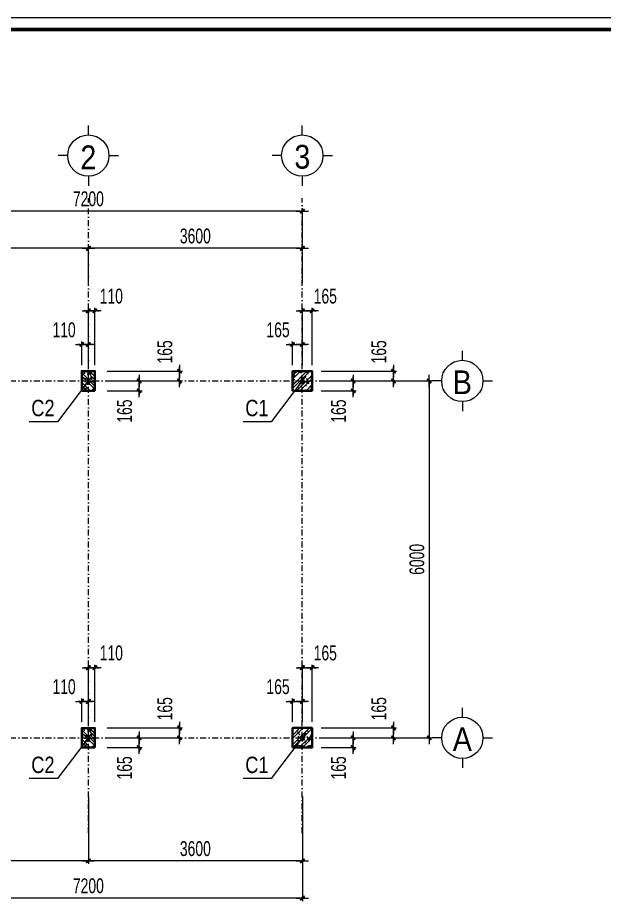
# Model space of a CAD drawing. Header units: millimetres. Extents: x -211129 to 461116, y -574633 to 115.
# Drawn here: x 54790 to 64663, y -546468 to -531691 of the extents above; entities that cross this region are included whole.
import ezdxf
from ezdxf.enums import TextEntityAlignment as Align

# ---------------------------------------------------------------- set-up
doc = ezdxf.new("R2010")
doc.units = ezdxf.units.MM
doc.header["$MEASUREMENT"] = 0
doc.header["$PDMODE"] = 32
doc.linetypes.add('DASHDOT', pattern=[1, 0.5, -0.25, 0, -0.25])
doc.linetypes.add('HIDDEN', pattern=[0.375, 0.25, -0.125])
doc.layers.get('Defpoints').update_dxf_attribs({"color": 1})
for name, color, linetype, lineweight in [('Khungten_LCDI', 7, 'Continuous', 5), ('LC Dim', 8, 'Continuous', 18), ('LC Hatch', 252, 'Continuous', 9), ('LC ISO', 153, 'Continuous', 13), ('LC MANH DUT', 35, 'HIDDEN', 5), ('LC Net dam2', 6, 'Continuous', 40), ('LC Net manh', 133, 'Continuous', 5), ('LC Net thay', 63, 'Continuous', 25), ('LC Net truc', 79, 'DASHDOT', 13), ('LC Text1', 3, 'Continuous', 20), ('LC Text2', 7, 'Continuous', 25)]:
    doc.layers.add(name, color=color, linetype=linetype, lineweight=lineweight)
doc.styles.add('1', font='vnsimli.shx', dxfattribs={"width": 0.6})
doc.styles.add('HOATBIF', font='hoatbif.shx', dxfattribs={"width": 0.7})
doc.styles.add('Khungten', font='VHAVAN.TTF', dxfattribs={"width": 0.9, "height": 5000})
doc.styles.add('LC 1', font='VHAVANB.TTF')
doc.styles.add('T2', font='VHARIAL.TTF', dxfattribs={"width": 0.8})
doc.styles.add('Title', font='VHBLACK.TTF', dxfattribs={"width": 0.8})
doc.dimstyles.new('1-100', dxfattribs={"dimscale": 100, "dimtxt": 2.5, "dimasz": 0.35, "dimexe": 0.5, "dimexo": 0, "dimgap": 0.8, "dimtad": 1, "dimdec": 0, "dimzin": 0, "dimdsep": 46, "dimtxsty": 'HOATBIF', "dimblk1": 'DOT', "dimblk2": 'DOT', "dimsah": 1, "dimcen": -1, "dimdle": 1, "dimclrd": 256, "dimclre": 256, "dimclrt": 4, "dimadec": 3, "dimazin": 2, "dimtfac": 0.333333, "dimtdec": 0, "dimtix": 1, "dimtmove": 2, "dimatfit": 3, "dimldrblk": 'DOT', "dimfxl": 1, "dimtvp": 0.833333, "dimtolj": 1, "dimtzin": 0, "dimarcsym": 0})
doc.dimstyles.new('1-100$7', dxfattribs={"dimtxt": 230, "dimasz": 300, "dimexe": 50, "dimexo": 300, "dimgap": 80, "dimtad": 1, "dimdec": 3, "dimzin": 12, "dimdsep": 46, "dimtxsty": '1', "dimblk1": 'ARCHTICK', "dimblk2": 'ARCHTICK', "dimsah": 1, "dimcen": 0.09, "dimdle": 160, "dimclrd": 6, "dimclre": 6, "dimclrt": 2, "dimadec": 3, "dimazin": 3, "dimtfac": 1, "dimtdec": 3, "dimtix": 1, "dimtmove": 2, "dimatfit": 3, "dimldrblk": 'DOTSMALL', "dimfxl": 1, "dimtolj": 1, "dimtzin": 15, "dimarcsym": 0})

# ---------------------------------------------------------------- blocks, each defined once
blk = doc.blocks.new('DOT')
at = {"layer": 'LC Dim'}
blk.add_line((-3, 0), (3, 0), dxfattribs=at)
at = {"layer": 'LC Dim', "color": 4}
blk.add_line((-1, -1), (1, 1), dxfattribs=at)
blk.add_lwpolyline([(0.5, 1), (-1, -0.5), (-0.5, -1), (1, 0.5)], close=True, dxfattribs=at)
blk = doc.blocks.new('*D906')
at = {"layer": 'Defpoints', "color": 0, "ltscale": 2, "transparency": 16777216}
for p in [(55981, -544790), (59581, -544790), (55981, -545871)]:
    blk.add_point(p, dxfattribs=at)
at = {"layer": 'LC Dim', "lineweight": -2, "ltscale": 2, "transparency": 16777216}
for p, q in [((55981, -544790), (55981, -545921)), ((59581, -544790), (59581, -545921)), ((59546, -545871), (56016, -545871))]:
    blk.add_line(p, q, dxfattribs=at)
at = {"layer": 'LC Dim', "lineweight": -2, "ltscale": 2, "transparency": 16777216, "xscale": 35, "yscale": 35, "zscale": 35, "rotation": 180}
blk.add_blockref('DOT', (55981, -545871), dxfattribs=at)
at = {"layer": 'LC Dim', "lineweight": -2, "ltscale": 2, "transparency": 16777216, "xscale": 35, "yscale": 35, "zscale": 35}
blk.add_blockref('DOT', (59581, -545871), dxfattribs=at)
at = {"layer": 'LC Dim', "color": 4, "ltscale": 2, "transparency": 16777216, "insert": (57781, -545666), "char_height": 250, "attachment_point": 5, "style": 'HOATBIF'}
blk.add_mtext('\\A1;3600', dxfattribs=at)
blk = doc.blocks.new('_Dot')
at = {"color": 0, "linetype": 'ByBlock', "lineweight": -2}
blk.add_line((-0.5, 0), (-1, 0), dxfattribs=at)
at = {"color": 0, "linetype": 'ByBlock', "const_width": 0.5}
blk.add_lwpolyline([(-0.25, 0, 1), (0.25, 0, 1)], format="xyb", close=True, dxfattribs=at)
blk = doc.blocks.new('*D907')
at = {"layer": 'Defpoints', "color": 0, "ltscale": 2, "transparency": 16777216}
for p in [(52381, -544790), (55981, -544790), (52381, -545871)]:
    blk.add_point(p, dxfattribs=at)
at = {"layer": 'LC Dim', "lineweight": -2, "ltscale": 2, "transparency": 16777216}
for p, q in [((52381, -544790), (52381, -545921)), ((55981, -544790), (55981, -545921)), ((55946, -545871), (52416, -545871))]:
    blk.add_line(p, q, dxfattribs=at)
at = {"layer": 'LC Dim', "lineweight": -2, "ltscale": 2, "transparency": 16777216, "xscale": 35, "yscale": 35, "zscale": 35, "rotation": 180}
blk.add_blockref('DOT', (52381, -545871), dxfattribs=at)
at = {"layer": 'LC Dim', "lineweight": -2, "ltscale": 2, "transparency": 16777216, "xscale": 35, "yscale": 35, "zscale": 35}
blk.add_blockref('DOT', (55981, -545871), dxfattribs=at)
at = {"layer": 'LC Dim', "color": 4, "ltscale": 2, "transparency": 16777216, "insert": (54181, -545666), "char_height": 250, "attachment_point": 5, "style": 'HOATBIF'}
blk.add_mtext('\\A1;3600', dxfattribs=at)
blk = doc.blocks.new('*D908')
at = {"layer": 'Defpoints', "color": 0, "ltscale": 2, "transparency": 16777216}
for p in [(52381, -544790), (59581, -544790), (52381, -546496)]:
    blk.add_point(p, dxfattribs=at)
at = {"layer": 'LC Dim', "lineweight": -2, "ltscale": 2, "transparency": 16777216}
for p, q in [((52381, -544790), (52381, -546546)), ((59581, -544790), (59581, -546546)), ((59546, -546496), (52416, -546496))]:
    blk.add_line(p, q, dxfattribs=at)
at = {"layer": 'LC Dim', "lineweight": -2, "ltscale": 2, "transparency": 16777216, "xscale": 35, "yscale": 35, "zscale": 35, "rotation": 180}
blk.add_blockref('DOT', (52381, -546496), dxfattribs=at)
at = {"layer": 'LC Dim', "lineweight": -2, "ltscale": 2, "transparency": 16777216, "xscale": 35, "yscale": 35, "zscale": 35}
blk.add_blockref('DOT', (59581, -546496), dxfattribs=at)
at = {"layer": 'LC Dim', "color": 4, "ltscale": 2, "transparency": 16777216, "insert": (55981, -546291), "char_height": 250, "attachment_point": 5, "style": 'HOATBIF'}
blk.add_mtext('\\A1;7200', dxfattribs=at)
blk = doc.blocks.new('*D909')
at = {"layer": 'Defpoints', "color": 0, "ltscale": 2, "transparency": 16777216}
for p in [(55981, -535570), (55981, -536158), (59581, -536158)]:
    blk.add_point(p, dxfattribs=at)
at = {"layer": 'LC Dim', "lineweight": -2, "ltscale": 2, "transparency": 16777216}
for p, q in [((55981, -536158), (55981, -535520)), ((59581, -536158), (59581, -535520)), ((59546, -535570), (56016, -535570))]:
    blk.add_line(p, q, dxfattribs=at)
at = {"layer": 'LC Dim', "lineweight": -2, "ltscale": 2, "transparency": 16777216, "xscale": 35, "yscale": 35, "zscale": 35, "rotation": 180}
blk.add_blockref('DOT', (55981, -535570), dxfattribs=at)
at = {"layer": 'LC Dim', "lineweight": -2, "ltscale": 2, "transparency": 16777216, "xscale": 35, "yscale": 35, "zscale": 35}
blk.add_blockref('DOT', (59581, -535570), dxfattribs=at)
at = {"layer": 'LC Dim', "color": 4, "ltscale": 2, "transparency": 16777216, "insert": (57781, -535365), "char_height": 250, "attachment_point": 5, "style": 'HOATBIF'}
blk.add_mtext('\\A1;3600', dxfattribs=at)
blk = doc.blocks.new('*D910')
at = {"layer": 'Defpoints', "color": 0, "ltscale": 2, "transparency": 16777216}
for p in [(52381, -535570), (52381, -536158), (55981, -536158)]:
    blk.add_point(p, dxfattribs=at)
at = {"layer": 'LC Dim', "lineweight": -2, "ltscale": 2, "transparency": 16777216}
for p, q in [((52381, -536158), (52381, -535520)), ((55981, -536158), (55981, -535520)), ((55946, -535570), (52416, -535570))]:
    blk.add_line(p, q, dxfattribs=at)
at = {"layer": 'LC Dim', "lineweight": -2, "ltscale": 2, "transparency": 16777216, "xscale": 35, "yscale": 35, "zscale": 35, "rotation": 180}
blk.add_blockref('DOT', (52381, -535570), dxfattribs=at)
at = {"layer": 'LC Dim', "lineweight": -2, "ltscale": 2, "transparency": 16777216, "xscale": 35, "yscale": 35, "zscale": 35}
blk.add_blockref('DOT', (55981, -535570), dxfattribs=at)
at = {"layer": 'LC Dim', "color": 4, "ltscale": 2, "transparency": 16777216, "insert": (54181, -535365), "char_height": 250, "attachment_point": 5, "style": 'HOATBIF'}
blk.add_mtext('\\A1;3600', dxfattribs=at)
blk = doc.blocks.new('*D911')
at = {"layer": 'Defpoints', "color": 0, "ltscale": 2, "transparency": 16777216}
for p in [(52381, -534945), (52381, -536158), (59581, -536158)]:
    blk.add_point(p, dxfattribs=at)
at = {"layer": 'LC Dim', "lineweight": -2, "ltscale": 2, "transparency": 16777216}
for p, q in [((52381, -536158), (52381, -534895)), ((59581, -536158), (59581, -534895)), ((59546, -534945), (52416, -534945))]:
    blk.add_line(p, q, dxfattribs=at)
at = {"layer": 'LC Dim', "lineweight": -2, "ltscale": 2, "transparency": 16777216, "xscale": 35, "yscale": 35, "zscale": 35, "rotation": 180}
blk.add_blockref('DOT', (52381, -534945), dxfattribs=at)
at = {"layer": 'LC Dim', "lineweight": -2, "ltscale": 2, "transparency": 16777216, "xscale": 35, "yscale": 35, "zscale": 35}
blk.add_blockref('DOT', (59581, -534945), dxfattribs=at)
at = {"layer": 'LC Dim', "color": 4, "ltscale": 2, "transparency": 16777216, "insert": (55981, -534740), "char_height": 250, "attachment_point": 5, "style": 'HOATBIF'}
blk.add_mtext('\\A1;7200', dxfattribs=at)
blk = doc.blocks.new('TTRUC')
at = {"layer": 'LC ISO'}
for p, q in [((0, 6.95), (0, 10.13)), ((-6.95, 0), (-10.13, 0)), ((6.95, 0), (10.13, 0)), ((0, -6.95), (0, -10.13))]:
    blk.add_line(p, q, dxfattribs=at)
at = {"layer": 'LC Net manh'}
blk.add_circle((0, 0), 6.95, dxfattribs=at)
blk = doc.blocks.new('*D912')
at = {"layer": 'Defpoints', "color": 0, "ltscale": 2, "transparency": 16777216}
for p in [(60771, -537801), (60771, -543801), (61714, -543801)]:
    blk.add_point(p, dxfattribs=at)
at = {"layer": 'LC Dim', "lineweight": -2, "ltscale": 2, "transparency": 16777216}
for p, q in [((60771, -537801), (61764, -537801)), ((61714, -537836), (61714, -543766)), ((60771, -543801), (61764, -543801))]:
    blk.add_line(p, q, dxfattribs=at)
at = {"layer": 'LC Dim', "lineweight": -2, "ltscale": 2, "transparency": 16777216, "xscale": 35, "yscale": 35, "zscale": 35}
for p, rotation in [((61714, -537801), 90), ((61714, -543801), 270)]:
    blk.add_blockref('DOT', p, dxfattribs=dict(at, rotation=rotation))
at = {"layer": 'LC Dim', "color": 4, "ltscale": 2, "transparency": 16777216, "insert": (61509, -540801), "char_height": 250, "attachment_point": 5, "rotation": 90, "style": 'HOATBIF'}
blk.add_mtext('\\A1;6000', dxfattribs=at)
blk = doc.blocks.new('kakaka')
at = {"layer": 'LC Hatch', "ltscale": 2}
h = blk.add_hatch(dxfattribs=at)
h.set_pattern_fill('BTCT', color=256, scale=20, angle=90)
h.set_pattern_definition([(140, (37650.13, -378709.94), (12.55043, 143.45204), [15, -165]), (85, (37650.13, -378709.94), (-150.43843, -27.75027), [12, -132]), (190.4514, (37651.18, -378697.99), (-137.88791, 115.70188), [12.74804, -140.22842]), (136.1842, (37610.13, -378709.94), (33.1038, 213.4482), [22.5, -247.5]), (186.6356, (37612.9, -378692.16), (-194.82357, 186.93254), [19.12206, -210.3426]), (81.1842, (37610.13, -378709.94), (-194.82372, 186.9324), [18, -198]), (111, (37620.13, -378689.94), (80.52378, 119.38141), [15, -165]), (56, (37620.13, -378689.94), (-145.03001, 48.66307), [12, -132]), (161.4514, (37626.85, -378680), (-64.5061, 168.04453), [12.74804, -140.22842]), (127.5, (37650.135, -378709.945), (-66.57877, 2.431971), [0, -130.4, 0, -134, 0, -132.5]), (97.5, (37650.135, -378709.945), (-78.882342, 52.613907), [0, -76.4, 0, -127.4, 0, -50.5]), (57.5, (37650.135, -378754.545), (4.510974, 106.764487), [0, -50, 0, -156, 0, -207]), (47.5, (37650.135, -378774.545), (-20.020996, 116.637234), [0, -65, 0, -103.6, 0, -147]), (135, (37650.135, -378709.945), (-53.03301, -53.03301), []), (135, (37650.135, -378674.59), (-53.03301, -53.03301), [])])
h.paths.add_polyline_path([(76247.6, -223824.4), (76247.6, -223604.4), (76027.6, -223604.4), (76027.6, -223824.4)])
at = {"layer": 'LC MANH DUT', "ltscale": 100}
blk.add_lwpolyline([(76247.6, -223824.4), (76247.6, -223604.4), (76027.6, -223604.4), (76027.6, -223824.4)], close=True, dxfattribs=at)
at = {"layer": 'LC Net dam2', "ltscale": 5}
blk.add_lwpolyline([(76247.6, -223824.4), (76247.6, -223604.4), (76027.6, -223604.4), (76027.6, -223824.4)], close=True, dxfattribs=at)
blk = doc.blocks.new('*D922')
at = {"layer": 'Defpoints', "color": 0, "ltscale": 2, "transparency": 16777216}
for p in [(59581, -537189), (59416, -537533), (59581, -537533)]:
    blk.add_point(p, dxfattribs=at)
at = {"layer": 'LC Dim', "lineweight": -2, "ltscale": 2, "transparency": 16777216}
for p, q in [((59416, -537533), (59416, -537139)), ((59581, -537533), (59581, -537139)), ((59381, -537189), (59346, -537189)), ((59416, -537189), (59581, -537189)), ((59616, -537189), (59651, -537189))]:
    blk.add_line(p, q, dxfattribs=at)
at = {"layer": 'LC Dim', "lineweight": -2, "ltscale": 2, "transparency": 16777216, "xscale": 35, "yscale": 35, "zscale": 35}
blk.add_blockref('DOT', (59416, -537189), dxfattribs=at)
at = {"layer": 'LC Dim', "lineweight": -2, "ltscale": 2, "transparency": 16777216, "xscale": 35, "yscale": 35, "zscale": 35, "rotation": 180}
blk.add_blockref('DOT', (59581, -537189), dxfattribs=at)
at = {"layer": 'LC Dim', "color": 4, "ltscale": 2, "transparency": 16777216, "insert": (59172, -536943), "char_height": 250, "attachment_point": 5, "style": 'HOATBIF'}
blk.add_mtext('\\A1;165', dxfattribs=at)
blk = doc.blocks.new('*D923')
at = {"layer": 'Defpoints', "color": 0, "ltscale": 2, "transparency": 16777216}
for p in [(59746, -536622), (59581, -537533), (59746, -537533)]:
    blk.add_point(p, dxfattribs=at)
at = {"layer": 'LC Dim', "lineweight": -2, "ltscale": 2, "transparency": 16777216}
for p, q in [((59546, -536622), (59511, -536622)), ((59581, -537533), (59581, -536572)), ((59581, -536622), (59746, -536622)), ((59746, -537533), (59746, -536572)), ((59781, -536622), (59816, -536622))]:
    blk.add_line(p, q, dxfattribs=at)
at = {"layer": 'LC Dim', "lineweight": -2, "ltscale": 2, "transparency": 16777216, "xscale": 35, "yscale": 35, "zscale": 35}
blk.add_blockref('DOT', (59581, -536622), dxfattribs=at)
at = {"layer": 'LC Dim', "lineweight": -2, "ltscale": 2, "transparency": 16777216, "xscale": 35, "yscale": 35, "zscale": 35, "rotation": 180}
blk.add_blockref('DOT', (59746, -536622), dxfattribs=at)
at = {"layer": 'LC Dim', "color": 4, "ltscale": 2, "transparency": 16777216, "insert": (59967, -536376), "char_height": 250, "attachment_point": 5, "style": 'HOATBIF'}
blk.add_mtext('\\A1;165', dxfattribs=at)
blk = doc.blocks.new('*D924')
at = {"layer": 'Defpoints', "color": 0, "ltscale": 2, "transparency": 16777216}
for p in [(59898, -537801), (60437, -537801), (59898, -537966)]:
    blk.add_point(p, dxfattribs=at)
at = {"layer": 'LC Dim', "lineweight": -2, "ltscale": 2, "transparency": 16777216}
for p, q in [((60437, -537766), (60437, -537731)), ((59898, -537801), (60487, -537801)), ((60437, -537966), (60437, -537801)), ((59898, -537966), (60487, -537966)), ((60437, -538001), (60437, -538036))]:
    blk.add_line(p, q, dxfattribs=at)
at = {"layer": 'LC Dim', "lineweight": -2, "ltscale": 2, "transparency": 16777216, "xscale": 35, "yscale": 35, "zscale": 35}
for p, rotation in [((60437, -537801), 270), ((60437, -537966), 90)]:
    blk.add_blockref('DOT', p, dxfattribs=dict(at, rotation=rotation))
at = {"layer": 'LC Dim', "color": 4, "ltscale": 2, "transparency": 16777216, "insert": (60191, -538308), "char_height": 250, "attachment_point": 5, "rotation": 90, "style": 'HOATBIF'}
blk.add_mtext('\\A1;165', dxfattribs=at)
blk = doc.blocks.new('*D925')
at = {"layer": 'Defpoints', "color": 0, "ltscale": 2, "transparency": 16777216}
for p in [(59898, -537636), (61115, -537636), (59898, -537801)]:
    blk.add_point(p, dxfattribs=at)
at = {"layer": 'LC Dim', "lineweight": -2, "ltscale": 2, "transparency": 16777216}
for p, q in [((61115, -537601), (61115, -537566)), ((59898, -537636), (61165, -537636)), ((61115, -537801), (61115, -537636)), ((59898, -537801), (61165, -537801)), ((61115, -537836), (61115, -537871))]:
    blk.add_line(p, q, dxfattribs=at)
at = {"layer": 'LC Dim', "lineweight": -2, "ltscale": 2, "transparency": 16777216, "xscale": 35, "yscale": 35, "zscale": 35}
for p, rotation in [((61115, -537636), 270), ((61115, -537801), 90)]:
    blk.add_blockref('DOT', p, dxfattribs=dict(at, rotation=rotation))
at = {"layer": 'LC Dim', "color": 4, "ltscale": 2, "transparency": 16777216, "insert": (60869, -537313), "char_height": 250, "attachment_point": 5, "rotation": 90, "style": 'HOATBIF'}
blk.add_mtext('\\A1;165', dxfattribs=at)
blk = doc.blocks.new('*D926')
at = {"layer": 'Defpoints', "color": 0, "ltscale": 2, "transparency": 16777216}
for p in [(59581, -543189), (59416, -543533), (59581, -543533)]:
    blk.add_point(p, dxfattribs=at)
at = {"layer": 'LC Dim', "lineweight": -2, "ltscale": 2, "transparency": 16777216}
for p, q in [((59381, -543189), (59346, -543189)), ((59416, -543533), (59416, -543139)), ((59416, -543189), (59581, -543189)), ((59581, -543533), (59581, -543139)), ((59616, -543189), (59651, -543189))]:
    blk.add_line(p, q, dxfattribs=at)
at = {"layer": 'LC Dim', "lineweight": -2, "ltscale": 2, "transparency": 16777216, "xscale": 35, "yscale": 35, "zscale": 35}
blk.add_blockref('DOT', (59416, -543189), dxfattribs=at)
at = {"layer": 'LC Dim', "lineweight": -2, "ltscale": 2, "transparency": 16777216, "xscale": 35, "yscale": 35, "zscale": 35, "rotation": 180}
blk.add_blockref('DOT', (59581, -543189), dxfattribs=at)
at = {"layer": 'LC Dim', "color": 4, "ltscale": 2, "transparency": 16777216, "insert": (59172, -542943), "char_height": 250, "attachment_point": 5, "style": 'HOATBIF'}
blk.add_mtext('\\A1;165', dxfattribs=at)
blk = doc.blocks.new('*D927')
at = {"layer": 'Defpoints', "color": 0, "ltscale": 2, "transparency": 16777216}
for p in [(59746, -542622), (59581, -543533), (59746, -543533)]:
    blk.add_point(p, dxfattribs=at)
at = {"layer": 'LC Dim', "lineweight": -2, "ltscale": 2, "transparency": 16777216}
for p, q in [((59581, -543533), (59581, -542572)), ((59746, -543533), (59746, -542572)), ((59546, -542622), (59511, -542622)), ((59581, -542622), (59746, -542622)), ((59781, -542622), (59816, -542622))]:
    blk.add_line(p, q, dxfattribs=at)
at = {"layer": 'LC Dim', "lineweight": -2, "ltscale": 2, "transparency": 16777216, "xscale": 35, "yscale": 35, "zscale": 35}
blk.add_blockref('DOT', (59581, -542622), dxfattribs=at)
at = {"layer": 'LC Dim', "lineweight": -2, "ltscale": 2, "transparency": 16777216, "xscale": 35, "yscale": 35, "zscale": 35, "rotation": 180}
blk.add_blockref('DOT', (59746, -542622), dxfattribs=at)
at = {"layer": 'LC Dim', "color": 4, "ltscale": 2, "transparency": 16777216, "insert": (59967, -542376), "char_height": 250, "attachment_point": 5, "style": 'HOATBIF'}
blk.add_mtext('\\A1;165', dxfattribs=at)
blk = doc.blocks.new('*D928')
at = {"layer": 'Defpoints', "color": 0, "ltscale": 2, "transparency": 16777216}
for p in [(59898, -543801), (60437, -543801), (59898, -543966)]:
    blk.add_point(p, dxfattribs=at)
at = {"layer": 'LC Dim', "lineweight": -2, "ltscale": 2, "transparency": 16777216}
for p, q in [((60437, -543766), (60437, -543731)), ((59898, -543801), (60487, -543801)), ((60437, -543966), (60437, -543801)), ((59898, -543966), (60487, -543966)), ((60437, -544001), (60437, -544036))]:
    blk.add_line(p, q, dxfattribs=at)
at = {"layer": 'LC Dim', "lineweight": -2, "ltscale": 2, "transparency": 16777216, "xscale": 35, "yscale": 35, "zscale": 35}
for p, rotation in [((60437, -543801), 270), ((60437, -543966), 90)]:
    blk.add_blockref('DOT', p, dxfattribs=dict(at, rotation=rotation))
at = {"layer": 'LC Dim', "color": 4, "ltscale": 2, "transparency": 16777216, "insert": (60191, -544308), "char_height": 250, "attachment_point": 5, "rotation": 90, "style": 'HOATBIF'}
blk.add_mtext('\\A1;165', dxfattribs=at)
blk = doc.blocks.new('*D929')
at = {"layer": 'Defpoints', "color": 0, "ltscale": 2, "transparency": 16777216}
for p in [(59898, -543636), (61115, -543636), (59898, -543801)]:
    blk.add_point(p, dxfattribs=at)
at = {"layer": 'LC Dim', "lineweight": -2, "ltscale": 2, "transparency": 16777216}
for p, q in [((59898, -543636), (61165, -543636)), ((61115, -543601), (61115, -543566)), ((61115, -543801), (61115, -543636)), ((59898, -543801), (61165, -543801)), ((61115, -543836), (61115, -543871))]:
    blk.add_line(p, q, dxfattribs=at)
at = {"layer": 'LC Dim', "lineweight": -2, "ltscale": 2, "transparency": 16777216, "xscale": 35, "yscale": 35, "zscale": 35}
for p, rotation in [((61115, -543636), 270), ((61115, -543801), 90)]:
    blk.add_blockref('DOT', p, dxfattribs=dict(at, rotation=rotation))
at = {"layer": 'LC Dim', "color": 4, "ltscale": 2, "transparency": 16777216, "insert": (60869, -543313), "char_height": 250, "attachment_point": 5, "rotation": 90, "style": 'HOATBIF'}
blk.add_mtext('\\A1;165', dxfattribs=at)
blk = doc.blocks.new('*D930')
at = {"layer": 'Defpoints', "color": 0, "ltscale": 2, "transparency": 16777216}
for p in [(55981, -537189), (55871, -537533), (55981, -537533)]:
    blk.add_point(p, dxfattribs=at)
at = {"layer": 'LC Dim', "lineweight": -2, "ltscale": 2, "transparency": 16777216}
for p, q in [((55871, -537533), (55871, -537139)), ((55981, -537533), (55981, -537139)), ((55836, -537189), (55801, -537189)), ((55871, -537189), (55981, -537189)), ((56016, -537189), (56051, -537189))]:
    blk.add_line(p, q, dxfattribs=at)
at = {"layer": 'LC Dim', "lineweight": -2, "ltscale": 2, "transparency": 16777216, "xscale": 35, "yscale": 35, "zscale": 35}
blk.add_blockref('DOT', (55871, -537189), dxfattribs=at)
at = {"layer": 'LC Dim', "lineweight": -2, "ltscale": 2, "transparency": 16777216, "xscale": 35, "yscale": 35, "zscale": 35, "rotation": 180}
blk.add_blockref('DOT', (55981, -537189), dxfattribs=at)
at = {"layer": 'LC Dim', "color": 4, "ltscale": 2, "transparency": 16777216, "insert": (55572, -536943), "char_height": 250, "attachment_point": 5, "style": 'HOATBIF'}
blk.add_mtext('\\A1;110', dxfattribs=at)
blk = doc.blocks.new('*D931')
at = {"layer": 'Defpoints', "color": 0, "ltscale": 2, "transparency": 16777216}
for p in [(56091, -536622), (55981, -537533), (56091, -537533)]:
    blk.add_point(p, dxfattribs=at)
at = {"layer": 'LC Dim', "lineweight": -2, "ltscale": 2, "transparency": 16777216}
for p, q in [((55946, -536622), (55911, -536622)), ((55981, -537533), (55981, -536572)), ((55981, -536622), (56091, -536622)), ((56091, -537533), (56091, -536572)), ((56126, -536622), (56161, -536622))]:
    blk.add_line(p, q, dxfattribs=at)
at = {"layer": 'LC Dim', "lineweight": -2, "ltscale": 2, "transparency": 16777216, "xscale": 35, "yscale": 35, "zscale": 35}
blk.add_blockref('DOT', (55981, -536622), dxfattribs=at)
at = {"layer": 'LC Dim', "lineweight": -2, "ltscale": 2, "transparency": 16777216, "xscale": 35, "yscale": 35, "zscale": 35, "rotation": 180}
blk.add_blockref('DOT', (56091, -536622), dxfattribs=at)
at = {"layer": 'LC Dim', "color": 4, "ltscale": 2, "transparency": 16777216, "insert": (56367, -536376), "char_height": 250, "attachment_point": 5, "style": 'HOATBIF'}
blk.add_mtext('\\A1;110', dxfattribs=at)
blk = doc.blocks.new('*D932')
at = {"layer": 'Defpoints', "color": 0, "ltscale": 2, "transparency": 16777216}
for p in [(56298, -537801), (56837, -537801), (56298, -537966)]:
    blk.add_point(p, dxfattribs=at)
at = {"layer": 'LC Dim', "lineweight": -2, "ltscale": 2, "transparency": 16777216}
for p, q in [((56837, -537766), (56837, -537731)), ((56298, -537801), (56887, -537801)), ((56837, -537966), (56837, -537801)), ((56298, -537966), (56887, -537966)), ((56837, -538001), (56837, -538036))]:
    blk.add_line(p, q, dxfattribs=at)
at = {"layer": 'LC Dim', "lineweight": -2, "ltscale": 2, "transparency": 16777216, "xscale": 35, "yscale": 35, "zscale": 35}
for p, rotation in [((56837, -537801), 270), ((56837, -537966), 90)]:
    blk.add_blockref('DOT', p, dxfattribs=dict(at, rotation=rotation))
at = {"layer": 'LC Dim', "color": 4, "ltscale": 2, "transparency": 16777216, "insert": (56591, -538308), "char_height": 250, "attachment_point": 5, "rotation": 90, "style": 'HOATBIF'}
blk.add_mtext('\\A1;165', dxfattribs=at)
blk = doc.blocks.new('*D933')
at = {"layer": 'Defpoints', "color": 0, "ltscale": 2, "transparency": 16777216}
for p in [(56298, -537636), (57515, -537636), (56298, -537801)]:
    blk.add_point(p, dxfattribs=at)
at = {"layer": 'LC Dim', "lineweight": -2, "ltscale": 2, "transparency": 16777216}
for p, q in [((57515, -537601), (57515, -537566)), ((56298, -537636), (57565, -537636)), ((57515, -537801), (57515, -537636)), ((56298, -537801), (57565, -537801)), ((57515, -537836), (57515, -537871))]:
    blk.add_line(p, q, dxfattribs=at)
at = {"layer": 'LC Dim', "lineweight": -2, "ltscale": 2, "transparency": 16777216, "xscale": 35, "yscale": 35, "zscale": 35}
for p, rotation in [((57515, -537636), 270), ((57515, -537801), 90)]:
    blk.add_blockref('DOT', p, dxfattribs=dict(at, rotation=rotation))
at = {"layer": 'LC Dim', "color": 4, "ltscale": 2, "transparency": 16777216, "insert": (57269, -537313), "char_height": 250, "attachment_point": 5, "rotation": 90, "style": 'HOATBIF'}
blk.add_mtext('\\A1;165', dxfattribs=at)
blk = doc.blocks.new('*D934')
at = {"layer": 'Defpoints', "color": 0, "ltscale": 2, "transparency": 16777216}
for p in [(55981, -543189), (55871, -543533), (55981, -543533)]:
    blk.add_point(p, dxfattribs=at)
at = {"layer": 'LC Dim', "lineweight": -2, "ltscale": 2, "transparency": 16777216}
for p, q in [((55836, -543189), (55801, -543189)), ((55871, -543533), (55871, -543139)), ((55871, -543189), (55981, -543189)), ((55981, -543533), (55981, -543139)), ((56016, -543189), (56051, -543189))]:
    blk.add_line(p, q, dxfattribs=at)
at = {"layer": 'LC Dim', "lineweight": -2, "ltscale": 2, "transparency": 16777216, "xscale": 35, "yscale": 35, "zscale": 35}
blk.add_blockref('DOT', (55871, -543189), dxfattribs=at)
at = {"layer": 'LC Dim', "lineweight": -2, "ltscale": 2, "transparency": 16777216, "xscale": 35, "yscale": 35, "zscale": 35, "rotation": 180}
blk.add_blockref('DOT', (55981, -543189), dxfattribs=at)
at = {"layer": 'LC Dim', "color": 4, "ltscale": 2, "transparency": 16777216, "insert": (55572, -542943), "char_height": 250, "attachment_point": 5, "style": 'HOATBIF'}
blk.add_mtext('\\A1;110', dxfattribs=at)
blk = doc.blocks.new('*D935')
at = {"layer": 'Defpoints', "color": 0, "ltscale": 2, "transparency": 16777216}
for p in [(56091, -542622), (55981, -543533), (56091, -543533)]:
    blk.add_point(p, dxfattribs=at)
at = {"layer": 'LC Dim', "lineweight": -2, "ltscale": 2, "transparency": 16777216}
for p, q in [((55981, -543533), (55981, -542572)), ((56091, -543533), (56091, -542572)), ((55946, -542622), (55911, -542622)), ((55981, -542622), (56091, -542622)), ((56126, -542622), (56161, -542622))]:
    blk.add_line(p, q, dxfattribs=at)
at = {"layer": 'LC Dim', "lineweight": -2, "ltscale": 2, "transparency": 16777216, "xscale": 35, "yscale": 35, "zscale": 35}
blk.add_blockref('DOT', (55981, -542622), dxfattribs=at)
at = {"layer": 'LC Dim', "lineweight": -2, "ltscale": 2, "transparency": 16777216, "xscale": 35, "yscale": 35, "zscale": 35, "rotation": 180}
blk.add_blockref('DOT', (56091, -542622), dxfattribs=at)
at = {"layer": 'LC Dim', "color": 4, "ltscale": 2, "transparency": 16777216, "insert": (56367, -542376), "char_height": 250, "attachment_point": 5, "style": 'HOATBIF'}
blk.add_mtext('\\A1;110', dxfattribs=at)
blk = doc.blocks.new('*D936')
at = {"layer": 'Defpoints', "color": 0, "ltscale": 2, "transparency": 16777216}
for p in [(56298, -543801), (56837, -543801), (56298, -543966)]:
    blk.add_point(p, dxfattribs=at)
at = {"layer": 'LC Dim', "lineweight": -2, "ltscale": 2, "transparency": 16777216}
for p, q in [((56837, -543766), (56837, -543731)), ((56298, -543801), (56887, -543801)), ((56837, -543966), (56837, -543801)), ((56298, -543966), (56887, -543966)), ((56837, -544001), (56837, -544036))]:
    blk.add_line(p, q, dxfattribs=at)
at = {"layer": 'LC Dim', "lineweight": -2, "ltscale": 2, "transparency": 16777216, "xscale": 35, "yscale": 35, "zscale": 35}
for p, rotation in [((56837, -543801), 270), ((56837, -543966), 90)]:
    blk.add_blockref('DOT', p, dxfattribs=dict(at, rotation=rotation))
at = {"layer": 'LC Dim', "color": 4, "ltscale": 2, "transparency": 16777216, "insert": (56591, -544308), "char_height": 250, "attachment_point": 5, "rotation": 90, "style": 'HOATBIF'}
blk.add_mtext('\\A1;165', dxfattribs=at)
blk = doc.blocks.new('*D937')
at = {"layer": 'Defpoints', "color": 0, "ltscale": 2, "transparency": 16777216}
for p in [(56298, -543636), (57515, -543636), (56298, -543801)]:
    blk.add_point(p, dxfattribs=at)
at = {"layer": 'LC Dim', "lineweight": -2, "ltscale": 2, "transparency": 16777216}
for p, q in [((56298, -543636), (57565, -543636)), ((57515, -543601), (57515, -543566)), ((57515, -543801), (57515, -543636)), ((56298, -543801), (57565, -543801)), ((57515, -543836), (57515, -543871))]:
    blk.add_line(p, q, dxfattribs=at)
at = {"layer": 'LC Dim', "lineweight": -2, "ltscale": 2, "transparency": 16777216, "xscale": 35, "yscale": 35, "zscale": 35}
for p, rotation in [((57515, -543636), 270), ((57515, -543801), 90)]:
    blk.add_blockref('DOT', p, dxfattribs=dict(at, rotation=rotation))
at = {"layer": 'LC Dim', "color": 4, "ltscale": 2, "transparency": 16777216, "insert": (57269, -543313), "char_height": 250, "attachment_point": 5, "rotation": 90, "style": 'HOATBIF'}
blk.add_mtext('\\A1;165', dxfattribs=at)
blk = doc.blocks.new('lcdi fix')
at = {"layer": 'Defpoints', "lineweight": 0}
blk.add_lwpolyline([(-1200, -14850), (-1200, 14850), (40800, 14850), (40800, -14850)], close=True, dxfattribs=at)
at = {"layer": 'Khungten_LCDI', "color": 5, "lineweight": 60}
blk.add_lwpolyline([(0, -14650), (0, 14650), (40600, 14650), (40600, -14650)], close=True, dxfattribs=at)
at = {"color": 7, "style": 'Khungten', "width": 0.8}
for tag, p in [('REVISION', (39499, -10746)), ('NGAYHT', (39546, -11609))]:
    blk.add_attdef(tag, text='', height=200, dxfattribs=at).set_placement(p, align=Align.CENTER)
at = {"layer": 'LC Text1', "color": 3, "style": 'LC 1', "width": 1.834006}
for tag, p, p2 in [('TENBANVE1', (36913, -8886), (40339, -8886)), ('TENBANVE2', (36913, -9562), (40339, -9562))]:
    blk.add_attdef(tag, text='', height=250, dxfattribs=at).set_placement(p, p2, align=Align.FIT)
at = {"layer": 'LC Text1', "style": 'Title', "width": 0.7}
blk.add_attdef('SOBANVE', text='', height=250, dxfattribs=at).set_placement((39562, -13896), align=Align.CENTER)

msp = doc.modelspace()

# ---------------------------------------------------------------- hatches: boundary and pattern name
at = {"layer": 'LC Hatch', "ltscale": 2}
h = msp.add_hatch(dxfattribs=at)
h.set_pattern_fill('BTCT', color=256, scale=30, angle=90)
h.set_pattern_definition([(140, (-1750.7, -770294.73), (18.82564, 215.17805), [22.5, -247.5]), (85, (-1750.7, -770294.73), (-225.65764, -41.6254), [18, -198]), (190.4514, (-1749.14, -770276.8), (-206.83186, 173.55281), [19.12206, -210.34263]), (136.1842, (-1810.7, -770294.73), (49.6557, 320.1723), [33.75, -371.25]), (186.6356, (-1806.57, -770268.05), (-292.23536, 280.3988), [28.6831, -315.5139]), (81.1842, (-1810.7, -770294.73), (-292.2356, 280.3986), [27, -297]), (111, (-1795.7, -770264.73), (120.78567, 179.07212), [22.5, -247.5]), (56, (-1795.7, -770264.73), (-217.54501, 72.9946), [18, -198]), (161.4514, (-1785.64, -770249.8), (-96.75915, 252.06679), [19.12206, -210.34263]), (127.5, (-1750.71, -770294.73), (-99.868156, 3.647957), [0, -195.6, 0, -201, 0, -198.75]), (97.5, (-1750.71, -770294.73), (-118.323514, 78.92086), [0, -114.6, 0, -191.1, 0, -75.75]), (57.5, (-1750.71, -770361.63), (6.766462, 160.14673), [0, -75, 0, -234, 0, -310.5]), (47.5, (-1750.71, -770391.63), (-30.031495, 174.95585), [0, -97.5, 0, -155.4, 0, -220.5]), (135, (-1750.71, -770294.73), (-79.549513, -79.549513), []), (135, (-1750.71, -770241.7), (-79.549513, -79.549513), [])])
h.paths.add_polyline_path([(55870.5, -537966.5), (56090.5, -537966.5), (56090.5, -537636.5), (55870.5, -537636.5)])
h = msp.add_hatch(dxfattribs=at)
h.set_pattern_fill('BTCT', color=256, scale=30, angle=90)
h.set_pattern_definition([(140, (-1750.7, -776294.73), (18.82564, 215.17805), [22.5, -247.5]), (85, (-1750.7, -776294.73), (-225.65764, -41.6254), [18, -198]), (190.4514, (-1749.14, -776276.8), (-206.83186, 173.55281), [19.12206, -210.34263]), (136.1842, (-1810.7, -776294.73), (49.6557, 320.1723), [33.75, -371.25]), (186.6356, (-1806.57, -776268.05), (-292.23536, 280.3988), [28.6831, -315.5139]), (81.1842, (-1810.7, -776294.73), (-292.2356, 280.3986), [27, -297]), (111, (-1795.7, -776264.73), (120.78567, 179.07212), [22.5, -247.5]), (56, (-1795.7, -776264.73), (-217.54501, 72.9946), [18, -198]), (161.4514, (-1785.64, -776249.8), (-96.75915, 252.06679), [19.12206, -210.34263]), (127.5, (-1750.71, -776294.73), (-99.868156, 3.647957), [0, -195.6, 0, -201, 0, -198.75]), (97.5, (-1750.71, -776294.73), (-118.323514, 78.92086), [0, -114.6, 0, -191.1, 0, -75.75]), (57.5, (-1750.71, -776361.63), (6.766462, 160.14673), [0, -75, 0, -234, 0, -310.5]), (47.5, (-1750.71, -776391.63), (-30.031495, 174.95585), [0, -97.5, 0, -155.4, 0, -220.5]), (135, (-1750.71, -776294.73), (-79.549513, -79.549513), []), (135, (-1750.71, -776241.7), (-79.549513, -79.549513), [])])
h.paths.add_polyline_path([(55870.5, -543966.5), (56090.5, -543966.5), (56090.5, -543636.5), (55870.5, -543636.5)])

# ---------------------------------------------------------------- linework, layer by layer
at = {"layer": 'LC MANH DUT', "ltscale": 100}
for points in [[(56090.5, -537966.5), (56090.5, -537636.5), (55870.5, -537636.5), (55870.5, -537966.5)], [(56090.5, -543966.5), (56090.5, -543636.5), (55870.5, -543636.5), (55870.5, -543966.5)]]:
    msp.add_lwpolyline(points, close=True, dxfattribs=at)
at = {"layer": 'LC Net dam2', "ltscale": 5}
for points in [[(56090.5, -537966.5), (56090.5, -537636.5), (55870.5, -537636.5), (55870.5, -537966.5)], [(56090.5, -543966.5), (56090.5, -543636.5), (55870.5, -543636.5), (55870.5, -543966.5)]]:
    msp.add_lwpolyline(points, close=True, dxfattribs=at)
at = {"layer": 'LC Net truc', "ltscale": 200}
for p, q in [((55980.5, -545404.1), (55980.5, -534726.1)), ((59580.5, -545404.1), (59580.5, -534726.1)), ((50860.1, -537801.5), (60709.6, -537801.5)), ((50860.1, -543801.5), (60709.6, -543801.5))]:
    msp.add_line(p, q, dxfattribs=at)

# ---------------------------------------------------------------- block references
at = {"layer": 'LC Dim', "xscale": -1.5, "yscale": 1.5, "zscale": 1.5}
for p in [(173787, -202229.8), (173787, -208229.8)]:
    msp.add_blockref('kakaka', p, dxfattribs=at)
at = {"layer": 'LC ISO', "xscale": 50, "yscale": 50, "zscale": 50, "rotation": 180}
for p in [(55980.5, -534012), (59580.5, -534012), (62272.6, -537801.5), (62272.6, -543801.5)]:
    msp.add_blockref('TTRUC', p, dxfattribs=at)
at = {"layer": 'LC Net thay'}
msp.add_blockref('lcdi fix', (46516.3, -546541.2), dxfattribs=at)

# ---------------------------------------------------------------- texts
at = {"layer": 'LC Text1', "ltscale": 0.2, "style": 'LC 1', "width": 0.9}
for s, p in [('2', (55980.5, -534361.2)), ('3', (59580.5, -534351.6)), ('b', (62272.6, -538143.1)), ('a', (62272.6, -544143.1))]:
    msp.add_text(s, height=400, dxfattribs=at).set_placement(p, align=Align.BOTTOM_CENTER)
at = {"layer": 'LC Text2', "style": 'T2', "width": 0.8}
for s, p in [('c2', (55020.1, -538393.6)), ('c1', (58620.1, -538393.6)), ('c2', (55020.1, -544393.6)), ('c1', (58620.1, -544393.6))]:
    msp.add_text(s, height=275, dxfattribs=at).set_placement(p)

# ---------------------------------------------------------------- dimensions: what is measured, and where the dimension line sits
at = {"layer": 'LC Dim', "ltscale": 2}
for base, p1, p2, picture, middle in [((52380.5, -534945.4), (59580.5, -536158.5), (52380.5, -536158.5), '*D911', (55980.5, -534740.4)), ((52380.5, -546496), (59580.5, -544789.9), (52380.5, -544789.9), '*D908', (55980.5, -546291))]:
    dim = msp.add_linear_dim(base=base, p1=p1, p2=p2, dimstyle='1-100', dxfattribs=at)
    dim.commit()
    dim.dimension.update_dxf_attribs({"geometry": picture, "text_midpoint": middle})
dim = msp.add_linear_dim(base=(52380.5, -535570.4), p1=(55980.5, -536158.5), p2=(52380.5, -536158.5), angle=180, dimstyle='1-100', override={"dimscale": 100}, dxfattribs=at)
dim.commit()
dim.dimension.update_dxf_attribs({"geometry": '*D910', "text_midpoint": (54180.5, -535365.4)})
for base, p1, p2, angle, picture, middle in [((55980.5, -535570.4), (59580.5, -536158.5), (55980.5, -536158.5), 180, '*D909', (57780.5, -535365.4)), ((61713.5, -543801.5), (60770.8, -537801.5), (60770.8, -543801.5), 90, '*D912', (61508.5, -540801.5)), ((52380.5, -545871), (55980.5, -544789.9), (52380.5, -544789.9), 180, '*D907', (54180.5, -545666)), ((55980.5, -545871), (59580.5, -544789.9), (55980.5, -544789.9), 180, '*D906', (57780.5, -545666))]:
    dim = msp.add_linear_dim(base=base, p1=p1, p2=p2, angle=angle, dimstyle='1-100', dxfattribs=at)
    dim.commit()
    dim.dimension.update_dxf_attribs({"geometry": picture, "text_midpoint": middle})
for base, p1, p2, picture, middle in [((56090.5, -536622.2), (55980.5, -537532.6), (56090.5, -537532.6), '*D931', (56366.8, -536376.2)), ((59745.5, -536622.2), (59580.5, -537532.6), (59745.5, -537532.6), '*D923', (59966.8, -536376.2)), ((55980.5, -537188.7), (55870.5, -537532.6), (55980.5, -537532.6), '*D930', (55572, -536942.7)), ((59580.5, -537188.7), (59415.5, -537532.6), (59580.5, -537532.6), '*D922', (59172, -536942.7)), ((56090.5, -542622.2), (55980.5, -543532.6), (56090.5, -543532.6), '*D935', (56366.8, -542376.2)), ((59745.5, -542622.2), (59580.5, -543532.6), (59745.5, -543532.6), '*D927', (59966.8, -542376.2)), ((55980.5, -543188.7), (55870.5, -543532.6), (55980.5, -543532.6), '*D934', (55572, -542942.7)), ((59580.5, -543188.7), (59415.5, -543532.6), (59580.5, -543532.6), '*D926', (59172, -542942.7))]:
    dim = msp.add_linear_dim(base=base, p1=p1, p2=p2, dimstyle='1-100', dxfattribs=at)
    dim.commit()
    dim.dimension.update_dxf_attribs({"geometry": picture, "text_midpoint": middle, "dimtype": 160})
for base, p1, p2, picture, middle in [((57514.5, -537636.5), (56297.8, -537801.5), (56297.8, -537636.5), '*D933', (57268.5, -537312.6)), ((61114.5, -537636.5), (59897.8, -537801.5), (59897.8, -537636.5), '*D925', (60868.5, -537312.6)), ((56837, -537801.5), (56297.8, -537966.5), (56297.8, -537801.5), '*D932', (56591, -538308.1)), ((60437, -537801.5), (59897.8, -537966.5), (59897.8, -537801.5), '*D924', (60191, -538308.1)), ((57514.5, -543636.5), (56297.8, -543801.5), (56297.8, -543636.5), '*D937', (57268.5, -543312.6)), ((61114.5, -543636.5), (59897.8, -543801.5), (59897.8, -543636.5), '*D929', (60868.5, -543312.6)), ((56837, -543801.5), (56297.8, -543966.5), (56297.8, -543801.5), '*D936', (56591, -544308.1)), ((60437, -543801.5), (59897.8, -543966.5), (59897.8, -543801.5), '*D928', (60191, -544308.1))]:
    dim = msp.add_linear_dim(base=base, p1=p1, p2=p2, angle=90, dimstyle='1-100', dxfattribs=at)
    dim.commit()
    dim.dimension.update_dxf_attribs({"geometry": picture, "text_midpoint": middle, "dimtype": 160})

# ---------------------------------------------------------------- leaders
for points in [[(55980.5, -537801.5), (55459.1, -538488.2), (54983.3, -538488.2)], [(59580.5, -537801.5), (59059.1, -538488.2), (58583.3, -538488.2)], [(55980.5, -543801.5), (55459.1, -544488.2), (54983.3, -544488.2)], [(59580.5, -543801.5), (59059.1, -544488.2), (58583.3, -544488.2)]]:
    msp.add_leader(points, dimstyle='1-100$7', override={"dimscale": 100, "dimtxt": 2.5, "dimasz": 0.35, "dimexe": 0.5, "dimexo": 0, "dimgap": 0.8, "dimdec": 0, "dimzin": 0, "dimtxsty": 'HOATBIF', "dimcen": -1, "dimdle": 1, "dimclrd": 256, "dimclre": 256, "dimclrt": 4, "dimazin": 2, "dimtfac": 0.333333, "dimtdec": 0, "dimldrblk": 'DOT', "dimtvp": 0.833333, "dimtzin": 0}, dxfattribs=at)

doc.saveas('drawing.dxf')
